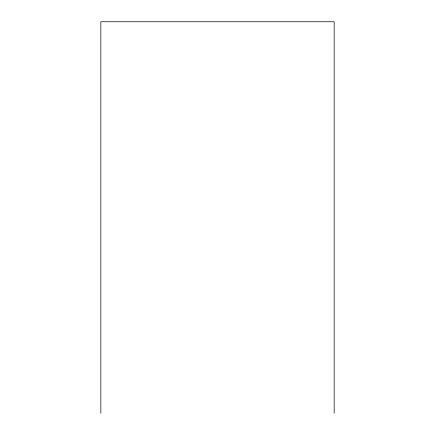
<?xml version="1.0" encoding="UTF-8"?>
<svg xmlns="http://www.w3.org/2000/svg" width="435" height="435" viewBox="0 0 435 435"><rect width="100%" height="100%" fill="white"/><g stroke="black" fill="none" stroke-linecap="round" stroke-linejoin="round"><path stroke-width="0.65" d="M334.162 413.25L334.162 21.75L100.838 21.75L100.838 413.25"/></g></svg>
